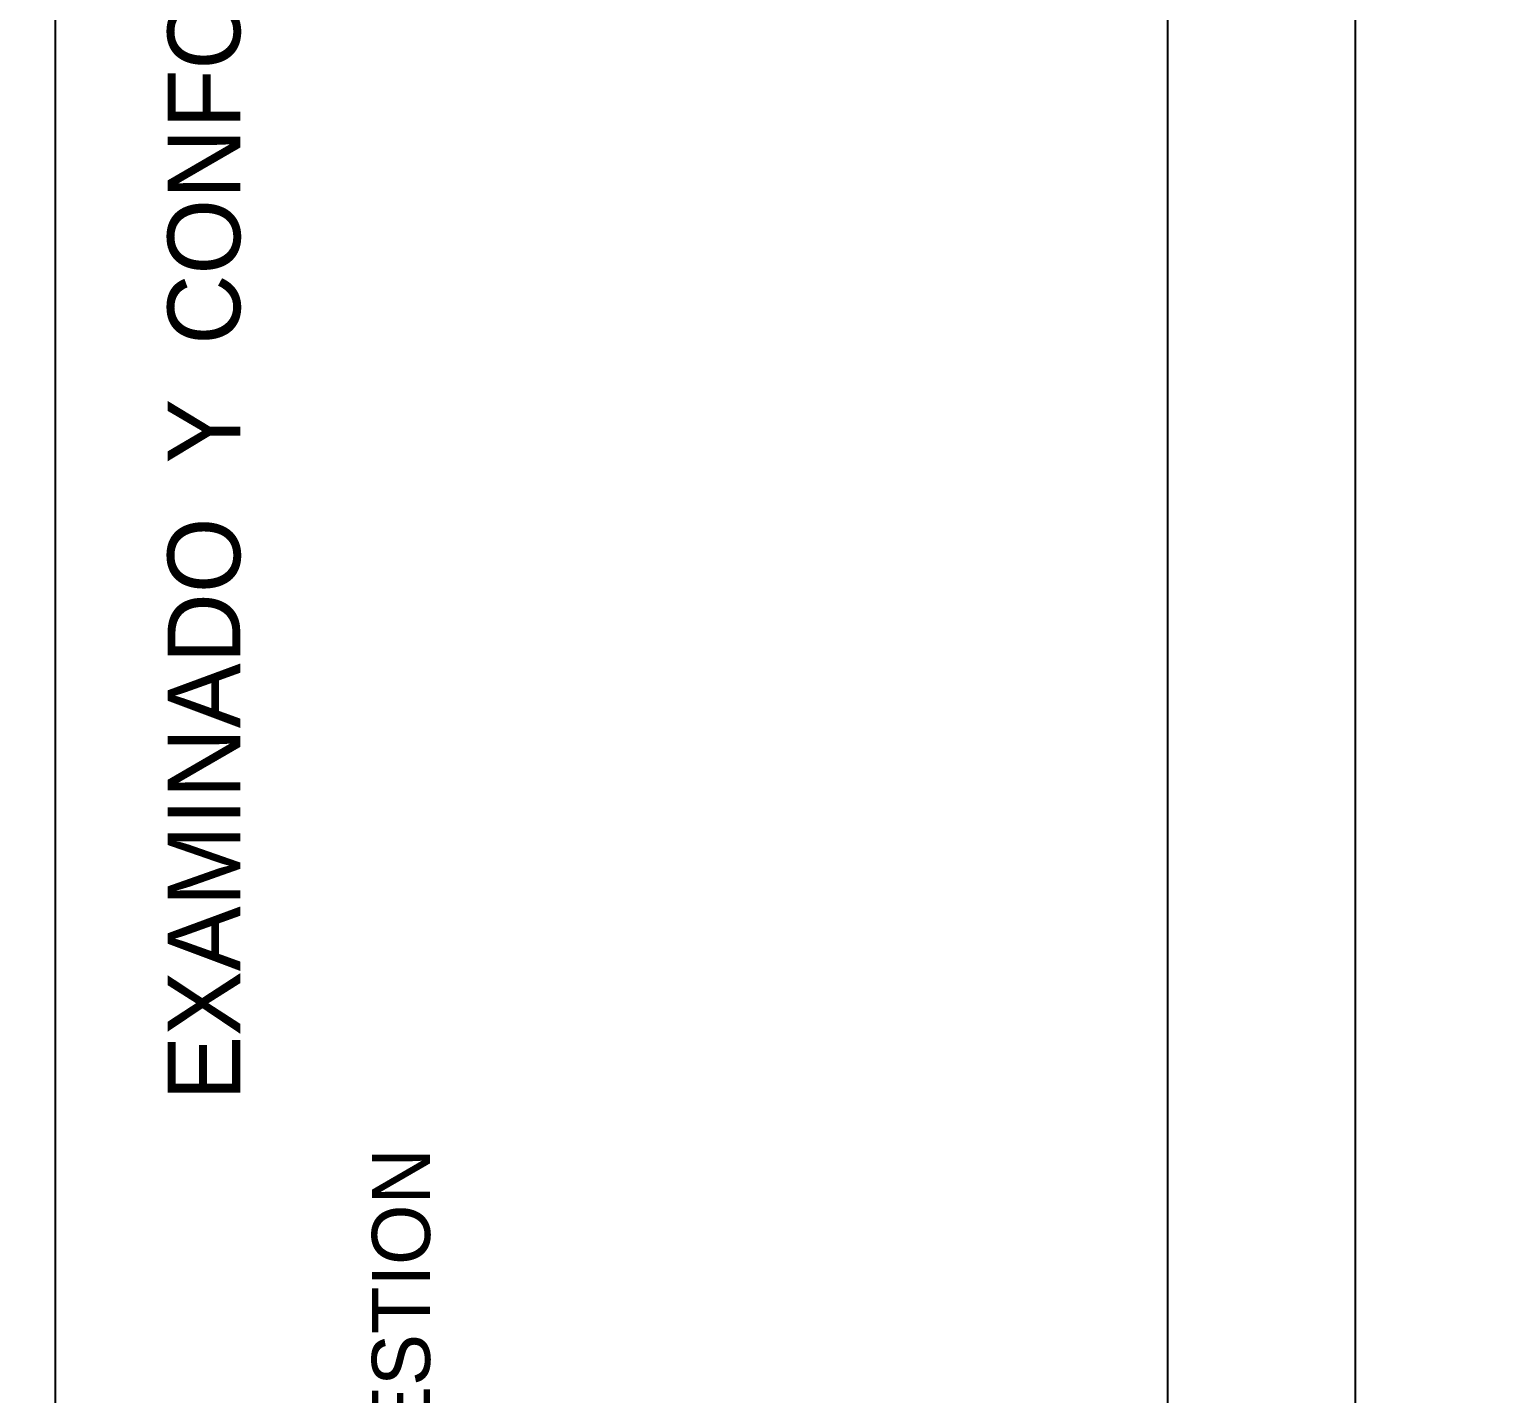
# Model space of a CAD drawing. Extents: x 731654 to 732244, y 4380181 to 4381208.
# Drawn here: x 731900 to 731950.7, y 4381077.3 to 4381124.2 of the extents above; entities that cross this region are included whole.
import ezdxf
from ezdxf.enums import TextEntityAlignment as Align

# ---------------------------------------------------------------- set-up
doc = ezdxf.new("R2010")
doc.units = 0
doc.layers.get('0').update_dxf_attribs({"linetype": 'CONTINUOUS'})

msp = doc.modelspace()

# ---------------------------------------------------------------- linework, layer by layer
at = {"color": 0, "linetype": 'CONTINUOUS'}
msp.add_lwpolyline([(731900.86, 4381028.19), (731900.86, 4381194.5), (731939.11, 4381194.5), (731939.11, 4381028.19)], close=True, dxfattribs=at)

# ---------------------------------------------------------------- texts
for s, height, p in [('EXAMINADO  Y  CONFORME', 2.5, (731905.96, 4381110.09)), ('EL JEFE DEL SERVICIO DE GESTION', 2, (731912.74, 4381062.07))]:
    msp.add_text(s, height=height, rotation=90, dxfattribs=at).set_placement(p, align=Align.MIDDLE)

# ---------------------------------------------------------------- meshes
mesh = msp.add_polyface(dxfattribs=at)
corners = [(731962.5, 4380181), (731654.5, 4381207.5), (732244, 4380181), (732244, 4381207.5), (731654.5, 4380181)]
mesh.append_faces([[corners[k] for k in face] for face in [(0, 1, 4), (1, 0, 2, 3)]], dxfattribs={"vtx0": -1, "color": 0})
mesh = msp.add_polyface(dxfattribs=at)
corners = [(731945.58, 4381021), (731945.58, 4381201.5), (731664.5, 4381201.5), (731664.5, 4381021)]
mesh.append_faces([[corners[k] for k in face] for face in [(0, 1, 2, 3)]], dxfattribs={"color": 0})

doc.saveas('drawing.dxf')
